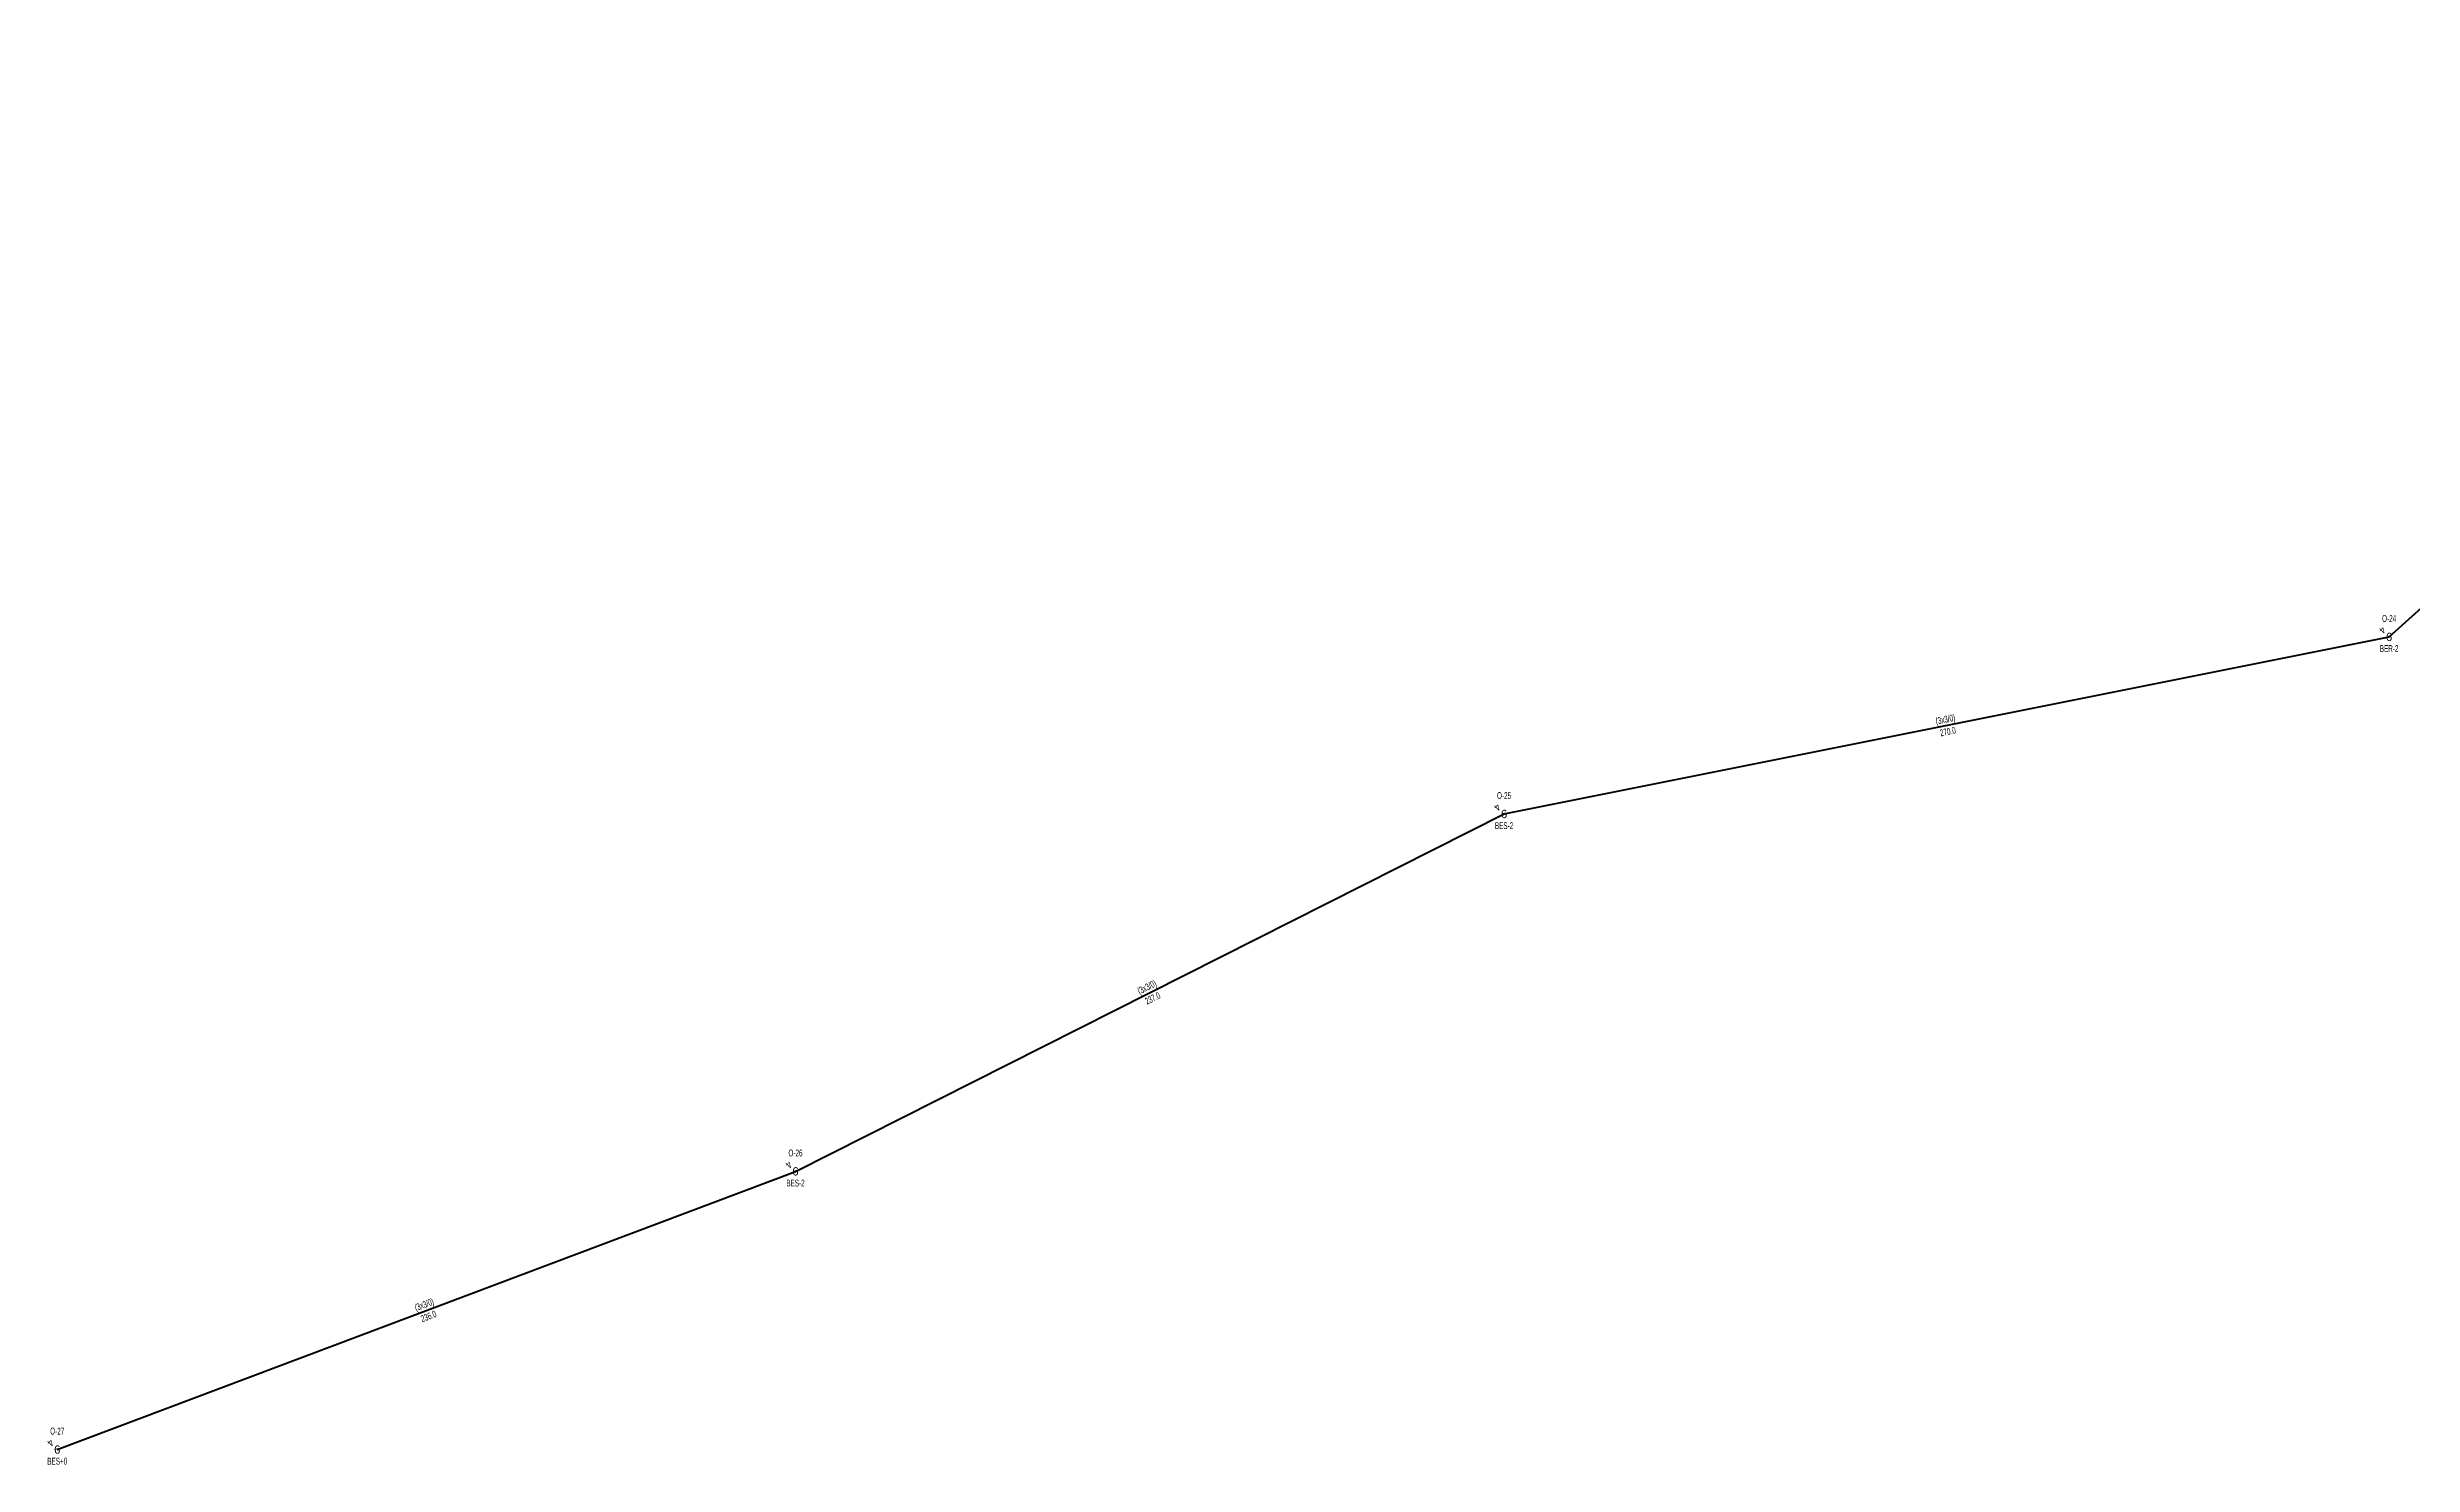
# Model space of a CAD drawing. Header units: millimetres. Extents: x 460272 to 462078, y 3998398 to 3999786.
# Drawn here: x 460272 to 460980, y 3998398 to 3998822 of the extents above; entities that cross this region are included whole.
import ezdxf
from ezdxf.enums import TextEntityAlignment as Align

# ---------------------------------------------------------------- set-up
doc = ezdxf.new("R2010")
doc.units = ezdxf.units.MM
doc.layers.add('DIREK_ENH_MEVCUT', color=6, linetype='Continuous', lineweight=25)
doc.layers.add('HAT_ENH_HAVAI_MEVCUT', color=6, linetype='Continuous', lineweight=70)
doc.styles.add('Direk', font='B_CAD')
doc.styles.get("Standard").update_dxf_attribs({"font": 'Arial'})

msp = doc.modelspace()

# ---------------------------------------------------------------- linework, layer by layer
at = {"layer": 'HAT_ENH_HAVAI_MEVCUT'}
for p, q in [((460973.12982, 3998645.396218), (461169.159617, 3998821.870364)), ((460708.312527, 3998592.38457), (460973.12982, 3998645.396218)), ((460496.300755, 3998485.412341), (460708.312527, 3998592.38457)), ((460275.41676, 3998402.159592), (460496.300755, 3998485.412341))]:
    msp.add_line(p, q, dxfattribs=at)

# ---------------------------------------------------------------- texts
at = {"layer": 'DIREK_ENH_MEVCUT', "width": 0.53}
for s, p in [('O-24', (460973.12982, 3998650.896218)), ('BER-2', (460973.12982, 3998641.896218)), ('O-25', (460708.312527, 3998597.88457)), ('BES-2', (460708.312527, 3998588.88457)), ('O-26', (460496.300755, 3998490.912341)), ('BES-2', (460496.300755, 3998481.912341)), ('O-27', (460275.41676, 3998407.659592)), ('BES+0', (460275.41676, 3998398.659592))]:
    msp.add_text(s, height=2.05, dxfattribs=at).set_placement(p, align=Align.MIDDLE_CENTER)
at = {"layer": 'DIREK_ENH_MEVCUT', "color": 32, "style": 'Direk'}
for p in [(460971.149921, 3998647.376117), (460706.332628, 3998594.364469), (460494.320856, 3998487.39224), (460273.436861, 3998404.139491)]:
    msp.add_text('4', height=2, rotation=225.000001, dxfattribs=at).set_placement(p, align=Align.MIDDLE_CENTER)
at = {"layer": 'DIREK_ENH_MEVCUT', "style": 'Direk'}
for p in [(460973.12982, 3998645.396218), (460708.312527, 3998592.38457), (460496.300755, 3998485.412341), (460275.41676, 3998402.159592)]:
    msp.add_text('6', height=2.5, dxfattribs=at).set_placement(p, align=Align.MIDDLE_CENTER)
at = {"layer": 'HAT_ENH_HAVAI_MEVCUT', "lineweight": 30, "width": 0.53}
for rotation, p in [(11.319957, (460840.554329, 3998619.723859)), (26.773592, (460601.923745, 3998539.65733)), (20.651783, (460385.558973, 3998444.581347))]:
    msp.add_text('(3x3/0)', height=2.05, rotation=rotation, dxfattribs=at).set_placement(p, align=Align.CENTER)
for s, rotation, p in [('270.0', 11.319957, (460840.888018, 3998618.05693)), ('237.0', 26.773592, (460602.689537, 3998538.139581)), ('236.0', 20.651783, (460386.158541, 3998442.990587))]:
    msp.add_text(s, height=2.05, rotation=rotation, dxfattribs=at).set_placement(p, align=Align.TOP_CENTER)

doc.saveas('drawing.dxf')
